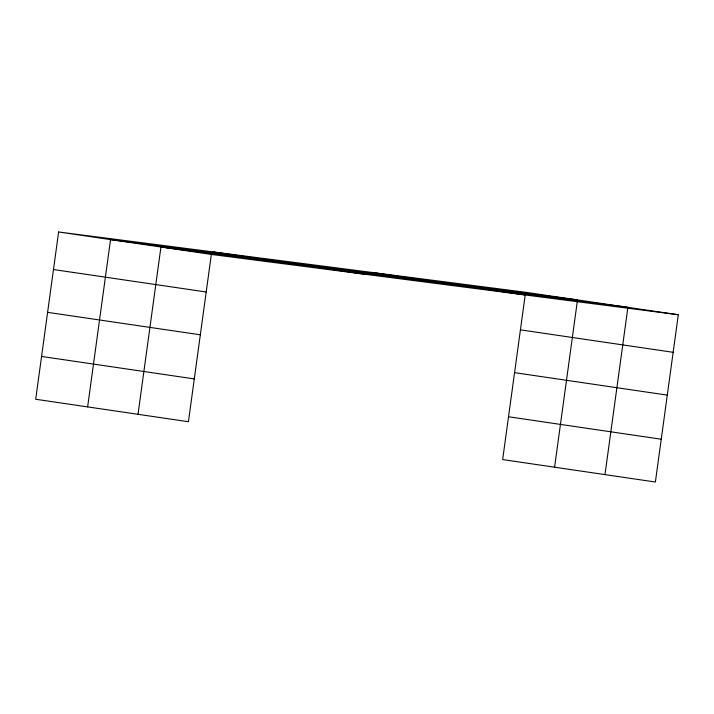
<?xml version="1.0" encoding="UTF-8"?>
<svg xmlns="http://www.w3.org/2000/svg" width="714" height="714" viewBox="0 0 714 714"><rect width="100%" height="100%" fill="white"/><g stroke="black" fill="none" stroke-linecap="round" stroke-linejoin="round"><path stroke-width="1.07" d="M58.619 231.97L35.7 399.26L188.425 421.724L211.344 254.434L58.619 231.97L525.575 292.276L678.3 314.74L655.381 482.03L502.656 459.566L525.272 294.489M87.626 406.891L110.545 239.609L577.501 299.916M138.025 414.307L160.945 247.017L627.901 307.332M554.582 467.206L577.198 302.129M604.981 474.614L627.749 308.439M211.344 254.434L678.3 314.74M371.476 272.382L524.201 294.837M212.71 251.872L365.443 274.337M520.426 329.85L673.15 352.305M53.47 269.535L206.194 291.999M514.562 372.654L667.287 395.119M47.606 312.348L200.331 334.804M508.52 416.762L661.244 439.226M41.564 356.447L194.288 378.911"/></g></svg>
